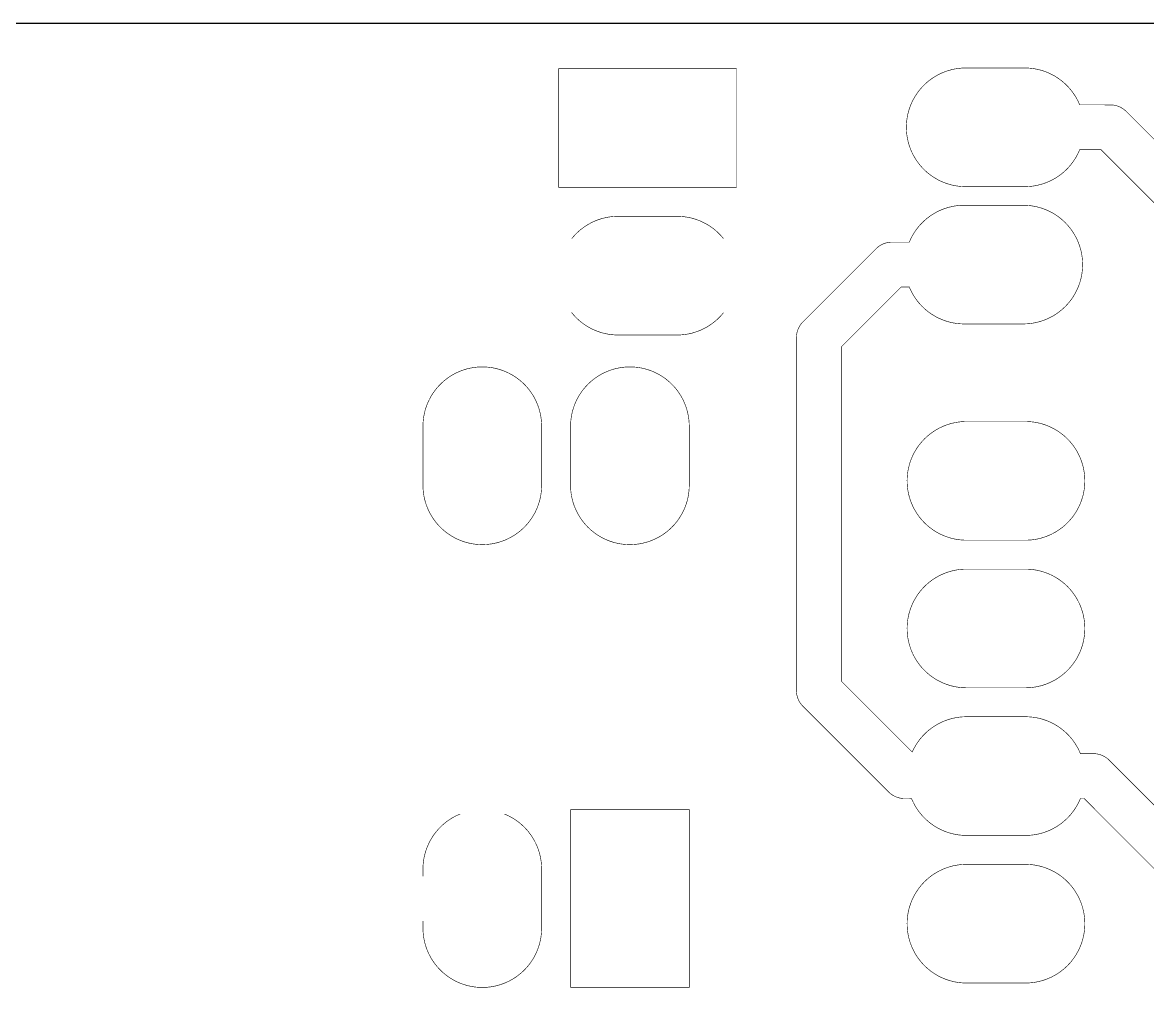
# Model space of a CAD drawing. Extents: x -0.1 to 57.3, y 51 to 102.1.
# Drawn here: x 18.61 to 37.96, y 85.24 to 102.02 of the extents above; entities that cross this region are included whole.
import ezdxf

# ---------------------------------------------------------------- set-up
doc = ezdxf.new("R2010")
doc.units = 0
doc.header["$MEASUREMENT"] = 0

msp = doc.modelspace()

# ---------------------------------------------------------------- linework, layer by layer
at = {"linetype": 'Continuous'}
for points, const_width in [([(0, 55.3212), (2.1844, 55.3212), (2.1844, 51.0032), (50.9016, 51.0032), (50.9016, 55.1688), (57.2262, 55.1688), (57.15, 86.741), (57.2262, 95.6564), (50.8, 95.6564), (50.8, 102.0064), (10.8204, 102.0064), (10.922, 78.9432), (0, 78.9432), (0, 55.3212)], 0.0254), ([(27.8401, 99.182), (30.8914, 99.182), (30.8914, 101.224), (27.8334, 101.224), (27.8334, 99.182), (27.8401, 99.182)], 0.01), ([(34.836, 101.2367), (34.7999, 101.2361), (34.76, 101.2339), (34.7202, 101.2301), (34.6805, 101.2248), (34.6411, 101.2179), (34.602, 101.2095), (34.5633, 101.1996), (34.5249, 101.1881), (34.4871, 101.1752), (34.4498, 101.1608), (34.4131, 101.1449), (34.377, 101.1276), (34.3416, 101.109), (34.307, 101.0889), (34.2732, 101.0675), (34.2403, 101.0448), (34.2083, 101.0208), (34.1772, 100.9956), (34.1472, 100.9692), (34.1182, 100.9417), (34.0903, 100.913), (34.0636, 100.8832), (34.038, 100.8525), (34.0137, 100.8207), (33.9906, 100.788), (33.9689, 100.7545), (33.9484, 100.7201), (33.9294, 100.6849), (33.9117, 100.6491), (33.8954, 100.6125), (33.8806, 100.5754), (33.8672, 100.5377), (33.8554, 100.4995), (33.845, 100.4608), (33.8362, 100.4218), (33.8289, 100.3825), (33.8231, 100.3429), (33.8189, 100.3032), (33.8162, 100.2632), (33.8152, 100.2233), (33.8156, 100.1833), (33.8177, 100.1433), (33.8213, 100.1035), (33.8265, 100.0638), (33.8332, 100.0244), (33.8415, 99.9853), (33.8513, 99.9465), (33.8626, 99.9081), (33.8754, 99.8702), (33.8896, 99.8329), (33.9053, 99.7961), (33.9225, 99.7599), (33.9411, 99.7245), (33.961, 99.6898), (33.9822, 99.656), (34.0048, 99.6229), (34.0287, 99.5908), (34.0538, 99.5597), (34.0801, 99.5295), (34.1075, 99.5005), (34.1361, 99.4725), (34.1657, 99.4456), (34.1964, 99.42), (34.2281, 99.3955), (34.2607, 99.3723), (34.2941, 99.3504), (34.3284, 99.3299), (34.3635, 99.3107), (34.3993, 99.2928), (34.4358, 99.2764), (34.4729, 99.2615), (34.5106, 99.248), (34.5487, 99.236), (34.5873, 99.2255), (34.6263, 99.2165), (34.6656, 99.209), (34.7051, 99.2031), (34.7449, 99.1988), (34.7848, 99.196), (34.8248, 99.1948), (35.8521, 99.1947), (35.8741, 99.1949), (35.9141, 99.1966), (35.9539, 99.1998), (35.9937, 99.2046), (36.0332, 99.2109), (36.0724, 99.2187), (36.1113, 99.2281), (36.1497, 99.239), (36.1878, 99.2514), (36.2253, 99.2653), (36.2622, 99.2807), (36.2985, 99.2974), (36.3341, 99.3156), (36.369, 99.3352), (36.4031, 99.3561), (36.4364, 99.3784), (36.4687, 99.4019), (36.5001, 99.4267), (36.5305, 99.4526), (36.5599, 99.4798), (36.5882, 99.5081), (36.6153, 99.5375), (36.6413, 99.5679), (36.6661, 99.5993), (36.6896, 99.6316), (36.7118, 99.6649), (36.7327, 99.699), (36.7523, 99.7339), (36.7705, 99.7695), (36.7872, 99.8058), (36.7975, 99.8297), (37.1655, 99.8296), (38.4506, 98.5444)], 0.01), ([(39.1001, 98.9868), (37.5887, 100.4979), (37.5737, 100.5112), (37.558, 100.5236), (37.5418, 100.5353), (37.5249, 100.5461), (37.5076, 100.556), (37.4897, 100.5649), (37.4714, 100.573), (37.4527, 100.5801), (37.4337, 100.5862), (37.4143, 100.5913), (37.3948, 100.5954), (37.375, 100.5985), (37.3551, 100.6005), (37.3351, 100.6016), (37.3095, 100.6014), (37.312, 100.6017), (36.7972, 100.6017), (36.788, 100.624), (36.7713, 100.6603), (36.7531, 100.696), (36.7336, 100.7309), (36.7128, 100.765), (36.6906, 100.7983), (36.6671, 100.8307), (36.6424, 100.8621), (36.6165, 100.8926), (36.5894, 100.922), (36.5612, 100.9503), (36.5319, 100.9776), (36.5015, 101.0036), (36.4701, 101.0284), (36.4378, 101.052), (36.4046, 101.0743), (36.3706, 101.0953), (36.3357, 101.1149), (36.3001, 101.1332), (36.2639, 101.15), (36.2269, 101.1654), (36.1895, 101.1794), (36.1515, 101.1918), (36.113, 101.2028), (36.0741, 101.2123), (36.0349, 101.2202), (35.9954, 101.2266), (35.9557, 101.2314), (35.9159, 101.2347), (35.8759, 101.2364), (35.8255, 101.2367), (34.8361, 101.2365)], 0.01), ([(37.6093, 100.4771), (37.5955, 100.4913), (37.5809, 100.505), (37.5655, 100.5178), (37.5496, 100.5299), (37.533, 100.5411), (37.5159, 100.5514), (37.4982, 100.5608), (37.4801, 100.5693), (37.4616, 100.5768), (37.4427, 100.5834), (37.4235, 100.589), (37.4041, 100.5936), (37.3844, 100.5972), (37.3646, 100.5997), (37.3446, 100.6012), (37.3186, 100.6017), (37.312, 100.6017)], 0.01), ([(38.9477, 87.6838), (37.2966, 89.3346), (37.2816, 89.3479), (37.2659, 89.3603), (37.2497, 89.372), (37.2328, 89.3828), (37.2155, 89.3927), (37.1976, 89.4016), (37.1793, 89.4097), (37.1606, 89.4168), (37.1416, 89.4229), (37.1222, 89.428), (37.1027, 89.4321), (37.0829, 89.4352), (37.063, 89.4372), (37.043, 89.4383), (37.0174, 89.4381), (37.0199, 89.4384), (36.8101, 89.4384), (36.7952, 89.4728), (36.778, 89.509), (36.7594, 89.5444), (36.7395, 89.579), (36.7182, 89.6129), (36.6956, 89.6459), (36.6717, 89.678), (36.6466, 89.7091), (36.6203, 89.7392), (36.5928, 89.7683), (36.5642, 89.7962), (36.5345, 89.8231), (36.5038, 89.8487), (36.4721, 89.8731), (36.4395, 89.8963), (36.406, 89.9181), (36.3717, 89.9387), (36.3366, 89.9579), (36.3008, 89.9756), (36.2643, 89.992), (36.2272, 90.0069), (36.1895, 90.0204), (36.1513, 90.0324), (36.1127, 90.0428), (36.0738, 90.0518), (36.0345, 90.0592), (35.9949, 90.0651), (35.9551, 90.0694), (35.9152, 90.0722), (35.8752, 90.0733), (34.8488, 90.0734), (34.8259, 90.0731), (34.786, 90.0715), (34.7461, 90.0682), (34.7064, 90.0634), (34.6669, 90.0571), (34.6277, 90.0492), (34.5888, 90.0397), (34.5503, 90.0288), (34.5123, 90.0164), (34.4748, 90.0024), (34.4379, 89.9871), (34.4016, 89.9703), (34.366, 89.952), (34.3311, 89.9324), (34.2971, 89.9115), (34.2638, 89.8892), (34.2315, 89.8657), (34.2001, 89.8409), (34.1698, 89.8149), (34.1404, 89.7877), (34.1122, 89.7594), (34.085, 89.73), (34.0591, 89.6995), (34.0343, 89.6681), (34.0108, 89.6357), (33.9886, 89.6025), (33.9678, 89.5684), (33.9482, 89.5334), (33.9301, 89.4978), (33.9149, 89.4651), (33.8947, 89.4856), (32.6948, 90.6856), (32.6949, 96.4364), (33.7261, 97.4675), (33.8654, 97.4678), (33.8799, 97.4339), (33.8971, 97.3977), (33.9157, 97.3623), (33.9356, 97.3276), (33.9568, 97.2938), (33.9794, 97.2607), (34.0033, 97.2286), (34.0284, 97.1975), (34.0547, 97.1673), (34.0821, 97.1383), (34.1107, 97.1103), (34.1403, 97.0834), (34.171, 97.0578), (34.2027, 97.0333), (34.2353, 97.0101), (34.2687, 96.9882), (34.303, 96.9677), (34.3381, 96.9485), (34.3739, 96.9306), (34.4104, 96.9142), (34.4475, 96.8993), (34.4852, 96.8858), (34.5233, 96.8738), (34.5619, 96.8633), (34.6009, 96.8543), (34.6402, 96.8468), (34.6797, 96.8409), (34.7195, 96.8366), (34.7594, 96.8338), (34.7994, 96.8326), (35.8267, 96.8325), (35.8487, 96.8327), (35.8887, 96.8344), (35.9285, 96.8376), (35.9683, 96.8424), (36.0078, 96.8487), (36.047, 96.8565), (36.0859, 96.8659), (36.1243, 96.8768), (36.1624, 96.8892), (36.1999, 96.9031), (36.2368, 96.9185), (36.2731, 96.9352), (36.3087, 96.9534), (36.3436, 96.973), (36.3777, 96.9939), (36.411, 97.0162), (36.4433, 97.0397), (36.4747, 97.0645), (36.5051, 97.0904), (36.5345, 97.1176), (36.5628, 97.1459), (36.5899, 97.1753), (36.6159, 97.2057), (36.6407, 97.2371), (36.6642, 97.2694), (36.6864, 97.3027), (36.7073, 97.3368), (36.7269, 97.3717), (36.7451, 97.4073), (36.7618, 97.4436), (36.7772, 97.4805), (36.7911, 97.518), (36.8035, 97.5561), (36.8144, 97.5946), (36.8237, 97.6334), (36.8316, 97.6727), (36.8379, 97.7122), (36.8427, 97.7519), (36.8459, 97.7917), (36.8475, 97.8317), (36.8476, 97.8668), (36.8463, 97.9068), (36.8435, 97.9467), (36.839, 97.9865), (36.8331, 98.026), (36.8255, 98.0653), (36.8165, 98.1042), (36.8059, 98.1428), (36.7938, 98.1809), (36.7802, 98.2186), (36.7652, 98.2556), (36.7487, 98.2921), (36.7308, 98.3279), (36.7116, 98.3629), (36.6909, 98.3972), (36.669, 98.4306), (36.6457, 98.4632), (36.6212, 98.4948), (36.5955, 98.5254), (36.5686, 98.555), (36.5406, 98.5835), (36.5114, 98.6109), (36.4812, 98.6371), (36.45, 98.6622), (36.4179, 98.686), (36.3848, 98.7085), (36.3509, 98.7297), (36.3162, 98.7495), (36.2807, 98.768), (36.2445, 98.7851), (36.2077, 98.8007), (36.1703, 98.8149), (36.1324, 98.8277), (36.094, 98.8389), (36.0552, 98.8486), (36.0161, 98.8568), (35.9766, 98.8634), (35.937, 98.8685), (35.8971, 98.8721), (35.8572, 98.874), (35.8201, 98.8745), (34.8107, 98.8743), (34.8078, 98.8745), (34.7679, 98.8736), (34.7279, 98.8711), (34.6881, 98.8671), (34.6485, 98.8615), (34.6092, 98.8544), (34.5701, 98.8457), (34.5315, 98.8356), (34.4932, 98.8239), (34.4554, 98.8107), (34.4182, 98.796), (34.3816, 98.7799), (34.3457, 98.7624), (34.3104, 98.7435), (34.2759, 98.7232), (34.2423, 98.7016), (34.2095, 98.6787), (34.1776, 98.6545), (34.1467, 98.6291), (34.1169, 98.6025), (34.0881, 98.5748), (34.0604, 98.5459), (34.0338, 98.516), (34.0085, 98.485), (33.9844, 98.4531), (33.9615, 98.4203), (33.94, 98.3866), (33.9198, 98.3521), (33.9009, 98.3168), (33.8835, 98.2808), (33.8674, 98.2442), (33.8654, 98.2395), (33.5528, 98.2393), (33.5328, 98.2381), (33.5129, 98.2358), (33.4932, 98.2326), (33.4737, 98.2283), (33.4544, 98.223), (33.4354, 98.2167), (33.4168, 98.2094), (33.3985, 98.2012), (33.3807, 98.1921), (33.3635, 98.182), (33.3467, 98.1711), (33.3306, 98.1593), (33.315, 98.1467), (33.3002, 98.1333), (33.2822, 98.115), (33.2837, 98.117), (32.0266, 96.8596), (32.0133, 96.8446), (32.0009, 96.8289), (31.9892, 96.8127), (31.9784, 96.7958), (31.9685, 96.7785), (31.9596, 96.7606), (31.9515, 96.7423), (31.9444, 96.7236), (31.9383, 96.7046), (31.9332, 96.6852), (31.9291, 96.6657), (31.926, 96.6459), (31.924, 96.626), (31.9229, 96.606), (31.9231, 96.5804), (31.9228, 96.5829), (31.923, 90.5123), (31.9242, 90.4923), (31.9265, 90.4724), (31.9297, 90.4527), (31.934, 90.4332), (31.9393, 90.4139), (31.9456, 90.3949), (31.9529, 90.3763), (31.9611, 90.358), (31.9702, 90.3402), (31.9803, 90.323), (31.9912, 90.3062), (32.003, 90.2901), (32.0156, 90.2745), (32.029, 90.2597), (32.0473, 90.2417), (32.0453, 90.2432), (33.5186, 88.7702), (33.5336, 88.7569), (33.5493, 88.7445), (33.5655, 88.7328), (33.5824, 88.722), (33.5997, 88.7121), (33.6176, 88.7032), (33.6359, 88.6951), (33.6546, 88.688), (33.6736, 88.6819), (33.693, 88.6768), (33.7125, 88.6727), (33.7323, 88.6696), (33.7522, 88.6676), (33.7722, 88.6665), (33.7978, 88.6667), (33.7953, 88.6664), (33.9035, 88.6664)], 0.01), ([(30.6691, 98.2991), (30.6435, 98.3299), (30.6168, 98.3596), (30.589, 98.3883), (30.56, 98.4159), (30.53, 98.4423), (30.499, 98.4676), (30.467, 98.4916), (30.4341, 98.5143), (30.4003, 98.5357), (30.3657, 98.5558), (30.3303, 98.5745), (30.2943, 98.5919), (30.2576, 98.6077), (30.2203, 98.6222), (30.1824, 98.6351), (30.1441, 98.6466), (30.1054, 98.6566), (30.0663, 98.665), (30.0269, 98.6719), (29.9873, 98.6773), (29.9474, 98.6811), (29.9075, 98.6833), (29.8704, 98.684), (28.8544, 98.6838), (28.8515, 98.684), (28.8115, 98.6831), (28.7716, 98.6806), (28.7318, 98.6766), (28.6922, 98.671), (28.6528, 98.6639), (28.6138, 98.6552), (28.5751, 98.6451), (28.5369, 98.6334), (28.4991, 98.6202), (28.4619, 98.6055), (28.4253, 98.5894), (28.3893, 98.5719), (28.3541, 98.553), (28.3196, 98.5327), (28.2859, 98.5111), (28.2532, 98.4882), (28.2213, 98.464), (28.1904, 98.4386), (28.1605, 98.412), (28.1317, 98.3843), (28.104, 98.3554), (28.0775, 98.3255), (28.0564, 98.2999)], 0.01), ([(33.582, 98.2392), (33.5623, 98.2395), (33.5423, 98.2388), (33.5224, 98.237), (33.5025, 98.2342), (33.4829, 98.2304), (33.4635, 98.2256), (33.4444, 98.2198), (33.4256, 98.213), (33.4071, 98.2052), (33.3891, 98.1965), (33.3716, 98.1869), (33.3546, 98.1764), (33.3382, 98.165), (33.3223, 98.1528), (33.3072, 98.1398), (33.2884, 98.1217), (33.2837, 98.117)], 0.01), ([(28.0552, 97.0276), (28.0807, 96.9968), (28.1074, 96.967), (28.1352, 96.9383), (28.1641, 96.9107), (28.1941, 96.8842), (28.2251, 96.859), (28.2571, 96.8349), (28.29, 96.8122), (28.3238, 96.7907), (28.3583, 96.7706), (28.3937, 96.7519), (28.4297, 96.7345), (28.4664, 96.7186), (28.5037, 96.7041), (28.5415, 96.6911), (28.5798, 96.6796), (28.6185, 96.6696), (28.6576, 96.6611), (28.697, 96.6542), (28.7366, 96.6488), (28.7765, 96.645), (28.8164, 96.6427), (28.8566, 96.642), (29.8704, 96.6422), (29.8857, 96.6421), (29.9257, 96.6435), (29.9656, 96.6464), (30.0053, 96.651), (30.0449, 96.657), (30.0841, 96.6646), (30.1231, 96.6738), (30.1616, 96.6844), (30.1997, 96.6966), (30.2373, 96.7102), (30.2744, 96.7253), (30.3108, 96.7419), (30.3465, 96.7598), (30.3815, 96.7791), (30.4158, 96.7998), (30.4491, 96.8219), (30.4816, 96.8452), (30.5132, 96.8698), (30.5438, 96.8955), (30.5733, 96.9225), (30.6018, 96.9506), (30.6291, 96.9798), (30.6553, 97.01), (30.6678, 97.0254)], 0.01), ([(32.0474, 96.8802), (32.0332, 96.8664), (32.0195, 96.8518), (32.0067, 96.8364), (31.9946, 96.8205), (31.9834, 96.8039), (31.9731, 96.7868), (31.9637, 96.7691), (31.9552, 96.751), (31.9477, 96.7325), (31.9411, 96.7136), (31.9355, 96.6944), (31.9309, 96.675), (31.9273, 96.6553), (31.9248, 96.6355), (31.9233, 96.6155), (31.9228, 96.5895), (31.9228, 96.5829)], 0.01), ([(25.4966, 94.0577), (25.4971, 94.0238), (25.4992, 93.9838), (25.5028, 93.944), (25.508, 93.9043), (25.5147, 93.8649), (25.5229, 93.8258), (25.5327, 93.787), (25.544, 93.7486), (25.5568, 93.7107), (25.5711, 93.6734), (25.5868, 93.6366), (25.604, 93.6004), (25.6225, 93.565), (25.6424, 93.5303), (25.6637, 93.4965), (25.6863, 93.4634), (25.7101, 93.4313), (25.7352, 93.4002), (25.7615, 93.37), (25.789, 93.341), (25.8176, 93.313), (25.8472, 93.2861), (25.8779, 93.2605), (25.9095, 93.236), (25.9421, 93.2128), (25.9756, 93.1909), (26.0099, 93.1704), (26.045, 93.1512), (26.0808, 93.1333), (26.1173, 93.1169), (26.1544, 93.102), (26.192, 93.0885), (26.2302, 93.0765), (26.2688, 93.066), (26.3078, 93.057), (26.3471, 93.0495), (26.3866, 93.0436), (26.4264, 93.0393), (26.4663, 93.0365), (26.5063, 93.0353), (26.5462, 93.0356), (26.5862, 93.0375), (26.626, 93.041), (26.6657, 93.046), (26.7052, 93.0526), (26.7443, 93.0607), (26.7832, 93.0703), (26.8216, 93.0815), (26.8595, 93.0942), (26.8969, 93.1083), (26.9338, 93.1239), (26.97, 93.1409), (27.0055, 93.1593), (27.0402, 93.1791), (27.0742, 93.2002), (27.1073, 93.2227), (27.1395, 93.2464), (27.1707, 93.2714), (27.2009, 93.2976), (27.2301, 93.3249), (27.2582, 93.3534), (27.2852, 93.383), (27.311, 93.4135), (27.3355, 93.4451), (27.3588, 93.4776), (27.3809, 93.511), (27.4015, 93.5452), (27.4209, 93.5802), (27.4388, 93.616), (27.4554, 93.6524), (27.4705, 93.6895), (27.4841, 93.7271), (27.4962, 93.7652), (27.5069, 93.8037), (27.516, 93.8427), (27.5236, 93.8819), (27.5297, 93.9215), (27.5342, 93.9612), (27.5371, 94.0011), (27.5385, 94.0411), (27.5386, 94.2562), (27.5384, 95.0722), (27.5386, 95.0789), (27.5375, 95.1189), (27.5349, 95.1588), (27.5308, 95.1985), (27.525, 95.2381), (27.5178, 95.2775), (27.5089, 95.3165), (27.4986, 95.3551), (27.4868, 95.3933), (27.4735, 95.431), (27.4587, 95.4682), (27.4424, 95.5048), (27.4248, 95.5406), (27.4057, 95.5758), (27.3853, 95.6102), (27.3636, 95.6438), (27.3406, 95.6765), (27.3163, 95.7083), (27.2907, 95.7391), (27.264, 95.7688), (27.2362, 95.7975), (27.2072, 95.8251), (27.1772, 95.8515), (27.1462, 95.8768), (27.1142, 95.9008), (27.0813, 95.9235), (27.0475, 95.9449), (27.0129, 95.965), (26.9775, 95.9837), (26.9415, 96.0011), (26.9048, 96.0169), (26.8675, 96.0314), (26.8296, 96.0443), (26.7913, 96.0558), (26.7526, 96.0658), (26.7135, 96.0742), (26.6741, 96.0811), (26.6345, 96.0865), (26.5946, 96.0903), (26.5547, 96.0925), (26.5147, 96.0932), (26.4747, 96.0923), (26.4348, 96.0898), (26.395, 96.0858), (26.3554, 96.0802), (26.316, 96.0731), (26.277, 96.0644), (26.2383, 96.0543), (26.2001, 96.0426), (26.1623, 96.0294), (26.1251, 96.0147), (26.0885, 95.9986), (26.0525, 95.9811), (26.0173, 95.9622), (25.9828, 95.9419), (25.9491, 95.9203), (25.9164, 95.8974), (25.8845, 95.8732), (25.8536, 95.8478), (25.8237, 95.8212), (25.7949, 95.7935), (25.7672, 95.7646), (25.7407, 95.7347), (25.7154, 95.7037), (25.6912, 95.6718), (25.6684, 95.639), (25.6468, 95.6053), (25.6266, 95.5708), (25.6078, 95.5355), (25.5903, 95.4995), (25.5743, 95.4629), (25.5597, 95.4256), (25.5466, 95.3878), (25.535, 95.3496), (25.5249, 95.3109), (25.5163, 95.2718), (25.5093, 95.2324), (25.5037, 95.1928), (25.4998, 95.153), (25.4974, 95.1131), (25.4966, 95.0731), (25.4968, 94.0562), (25.4966, 94.0577)], 0.01), ([(28.0366, 94.0577), (28.0371, 94.0238), (28.0392, 93.9838), (28.0428, 93.944), (28.048, 93.9043), (28.0547, 93.8649), (28.0629, 93.8258), (28.0727, 93.787), (28.084, 93.7486), (28.0968, 93.7107), (28.1111, 93.6734), (28.1268, 93.6366), (28.144, 93.6004), (28.1625, 93.565), (28.1824, 93.5303), (28.2037, 93.4965), (28.2263, 93.4634), (28.2501, 93.4313), (28.2752, 93.4002), (28.3015, 93.37), (28.329, 93.341), (28.3576, 93.313), (28.3872, 93.2861), (28.4179, 93.2605), (28.4495, 93.236), (28.4821, 93.2128), (28.5156, 93.1909), (28.5499, 93.1704), (28.585, 93.1512), (28.6208, 93.1333), (28.6573, 93.1169), (28.6944, 93.102), (28.732, 93.0885), (28.7702, 93.0765), (28.8088, 93.066), (28.8478, 93.057), (28.8871, 93.0495), (28.9266, 93.0436), (28.9664, 93.0393), (29.0063, 93.0365), (29.0463, 93.0353), (29.0862, 93.0356), (29.1262, 93.0375), (29.166, 93.041), (29.2057, 93.046), (29.2452, 93.0526), (29.2843, 93.0607), (29.3232, 93.0703), (29.3616, 93.0815), (29.3995, 93.0942), (29.4369, 93.1083), (29.4738, 93.1239), (29.51, 93.1409), (29.5455, 93.1593), (29.5802, 93.1791), (29.6142, 93.2002), (29.6473, 93.2227), (29.6795, 93.2464), (29.7107, 93.2714), (29.7409, 93.2976), (29.7701, 93.3249), (29.7982, 93.3534), (29.8252, 93.383), (29.851, 93.4135), (29.8755, 93.4451), (29.8988, 93.4776), (29.9209, 93.511), (29.9415, 93.5452), (29.9609, 93.5802), (29.9788, 93.616), (29.9954, 93.6524), (30.0105, 93.6895), (30.0241, 93.7271), (30.0362, 93.7652), (30.0469, 93.8037), (30.056, 93.8427), (30.0636, 93.8819), (30.0697, 93.9215), (30.0742, 93.9612), (30.0771, 94.0011), (30.0785, 94.0411), (30.0786, 94.2562), (30.0784, 95.0722), (30.0786, 95.0789), (30.0775, 95.1189), (30.0749, 95.1588), (30.0708, 95.1985), (30.065, 95.2381), (30.0578, 95.2775), (30.0489, 95.3165), (30.0386, 95.3551), (30.0268, 95.3933), (30.0135, 95.431), (29.9987, 95.4682), (29.9824, 95.5048), (29.9648, 95.5406), (29.9457, 95.5758), (29.9253, 95.6102), (29.9036, 95.6438), (29.8806, 95.6765), (29.8563, 95.7083), (29.8307, 95.7391), (29.804, 95.7688), (29.7762, 95.7975), (29.7472, 95.8251), (29.7172, 95.8515), (29.6862, 95.8768), (29.6542, 95.9008), (29.6213, 95.9235), (29.5875, 95.9449), (29.5529, 95.965), (29.5175, 95.9837), (29.4815, 96.0011), (29.4448, 96.0169), (29.4075, 96.0314), (29.3696, 96.0443), (29.3313, 96.0558), (29.2926, 96.0658), (29.2535, 96.0742), (29.2141, 96.0811), (29.1745, 96.0865), (29.1346, 96.0903), (29.0947, 96.0925), (29.0547, 96.0932), (29.0147, 96.0923), (28.9748, 96.0898), (28.935, 96.0858), (28.8954, 96.0802), (28.856, 96.0731), (28.817, 96.0644), (28.7783, 96.0543), (28.7401, 96.0426), (28.7023, 96.0294), (28.6651, 96.0147), (28.6285, 95.9986), (28.5925, 95.9811), (28.5573, 95.9622), (28.5228, 95.9419), (28.4891, 95.9203), (28.4564, 95.8974), (28.4245, 95.8732), (28.3936, 95.8478), (28.3637, 95.8212), (28.3349, 95.7935), (28.3072, 95.7646), (28.2807, 95.7347), (28.2554, 95.7037), (28.2312, 95.6718), (28.2084, 95.639), (28.1868, 95.6053), (28.1666, 95.5708), (28.1478, 95.5355), (28.1303, 95.4995), (28.1143, 95.4629), (28.0997, 95.4256), (28.0866, 95.3878), (28.075, 95.3496), (28.0649, 95.3109), (28.0563, 95.2718), (28.0493, 95.2324), (28.0437, 95.1928), (28.0398, 95.153), (28.0374, 95.1131), (28.0366, 95.0731), (28.0368, 94.0562), (28.0366, 94.0577)], 0.01), ([(34.8486, 95.1534), (34.8126, 95.1528), (34.7727, 95.1506), (34.7328, 95.1468), (34.6932, 95.1415), (34.6538, 95.1346), (34.6147, 95.1262), (34.5759, 95.1163), (34.5376, 95.1048), (34.4998, 95.0919), (34.4625, 95.0775), (34.4257, 95.0616), (34.3897, 95.0443), (34.3543, 95.0257), (34.3197, 95.0056), (34.2859, 94.9842), (34.253, 94.9615), (34.2209, 94.9375), (34.1899, 94.9123), (34.1599, 94.8859), (34.1309, 94.8584), (34.103, 94.8297), (34.0762, 94.7999), (34.0507, 94.7692), (34.0264, 94.7374), (34.0033, 94.7047), (33.9815, 94.6712), (33.9611, 94.6368), (33.942, 94.6016), (33.9243, 94.5658), (33.9081, 94.5292), (33.8933, 94.4921), (33.8799, 94.4544), (33.868, 94.4162), (33.8577, 94.3775), (33.8488, 94.3385), (33.8415, 94.2992), (33.8358, 94.2596), (33.8316, 94.2199), (33.8289, 94.1799), (33.8278, 94.14), (33.8283, 94.1), (33.8304, 94.06), (33.834, 94.0202), (33.8392, 93.9805), (33.8459, 93.9411), (33.8541, 93.902), (33.8639, 93.8632), (33.8752, 93.8248), (33.888, 93.7869), (33.9023, 93.7496), (33.918, 93.7128), (33.9352, 93.6766), (33.9537, 93.6412), (33.9736, 93.6065), (33.9949, 93.5727), (34.0175, 93.5396), (34.0413, 93.5075), (34.0664, 93.4764), (34.0927, 93.4462), (34.1202, 93.4172), (34.1488, 93.3892), (34.1784, 93.3623), (34.2091, 93.3367), (34.2407, 93.3122), (34.2733, 93.289), (34.3068, 93.2671), (34.3411, 93.2466), (34.3762, 93.2274), (34.412, 93.2095), (34.4485, 93.1931), (34.4856, 93.1782), (34.5232, 93.1647), (34.5614, 93.1527), (34.6, 93.1422), (34.639, 93.1332), (34.6783, 93.1257), (34.7178, 93.1198), (34.7576, 93.1155), (34.7975, 93.1127), (34.8375, 93.1115), (35.8648, 93.1114), (35.8868, 93.1116), (35.9267, 93.1133), (35.9666, 93.1165), (36.0063, 93.1213), (36.0458, 93.1276), (36.085, 93.1354), (36.1239, 93.1448), (36.1624, 93.1557), (36.2004, 93.1681), (36.2379, 93.182), (36.2749, 93.1974), (36.3112, 93.2141), (36.3468, 93.2323), (36.3817, 93.2519), (36.4158, 93.2728), (36.449, 93.2951), (36.4814, 93.3186), (36.5128, 93.3434), (36.5432, 93.3693), (36.5725, 93.3965), (36.6008, 93.4248), (36.628, 93.4542), (36.654, 93.4846), (36.6787, 93.516), (36.7022, 93.5483), (36.7245, 93.5816), (36.7454, 93.6157), (36.765, 93.6506), (36.7831, 93.6862), (36.7999, 93.7225), (36.8152, 93.7594), (36.8291, 93.7969), (36.8415, 93.835), (36.8524, 93.8735), (36.8618, 93.9123), (36.8697, 93.9516), (36.876, 93.9911), (36.8807, 94.0308), (36.8839, 94.0706), (36.8856, 94.1106), (36.8857, 94.1457), (36.8844, 94.1857), (36.8815, 94.2256), (36.8771, 94.2654), (36.8711, 94.3049), (36.8636, 94.3442), (36.8545, 94.3831), (36.844, 94.4217), (36.8319, 94.4598), (36.8183, 94.4975), (36.8033, 94.5345), (36.7868, 94.571), (36.7689, 94.6068), (36.7496, 94.6418), (36.729, 94.6761), (36.7071, 94.7095), (36.6838, 94.7421), (36.6593, 94.7737), (36.6336, 94.8043), (36.6067, 94.8339), (36.5786, 94.8624), (36.5495, 94.8898), (36.5193, 94.916), (36.4881, 94.9411), (36.4559, 94.9649), (36.4229, 94.9874), (36.389, 95.0086), (36.3542, 95.0284), (36.3188, 95.0469), (36.2826, 95.064), (36.2458, 95.0796), (36.2084, 95.0938), (36.1705, 95.1066), (36.1321, 95.1178), (36.0933, 95.1275), (36.0541, 95.1357), (36.0147, 95.1423), (35.975, 95.1474), (35.9352, 95.151), (35.8952, 95.1529), (35.8581, 95.1534), (34.8488, 95.1532)], 0.01), ([(34.8486, 92.6134), (34.8126, 92.6128), (34.7727, 92.6106), (34.7328, 92.6068), (34.6932, 92.6015), (34.6538, 92.5946), (34.6147, 92.5862), (34.5759, 92.5763), (34.5376, 92.5648), (34.4998, 92.5519), (34.4625, 92.5375), (34.4257, 92.5216), (34.3897, 92.5043), (34.3543, 92.4857), (34.3197, 92.4656), (34.2859, 92.4442), (34.253, 92.4215), (34.2209, 92.3975), (34.1899, 92.3723), (34.1599, 92.3459), (34.1309, 92.3184), (34.103, 92.2897), (34.0762, 92.2599), (34.0507, 92.2292), (34.0264, 92.1974), (34.0033, 92.1647), (33.9815, 92.1312), (33.9611, 92.0968), (33.942, 92.0616), (33.9243, 92.0258), (33.9081, 91.9892), (33.8933, 91.9521), (33.8799, 91.9144), (33.868, 91.8762), (33.8577, 91.8375), (33.8488, 91.7985), (33.8415, 91.7592), (33.8358, 91.7196), (33.8316, 91.6799), (33.8289, 91.6399), (33.8278, 91.6), (33.8283, 91.56), (33.8304, 91.52), (33.834, 91.4802), (33.8392, 91.4405), (33.8459, 91.4011), (33.8541, 91.362), (33.8639, 91.3232), (33.8752, 91.2848), (33.888, 91.2469), (33.9023, 91.2096), (33.918, 91.1728), (33.9352, 91.1366), (33.9537, 91.1012), (33.9736, 91.0665), (33.9949, 91.0327), (34.0175, 90.9996), (34.0413, 90.9675), (34.0664, 90.9364), (34.0927, 90.9062), (34.1202, 90.8772), (34.1488, 90.8492), (34.1784, 90.8223), (34.2091, 90.7967), (34.2407, 90.7722), (34.2733, 90.749), (34.3068, 90.7271), (34.3411, 90.7066), (34.3762, 90.6874), (34.412, 90.6695), (34.4485, 90.6531), (34.4856, 90.6382), (34.5232, 90.6247), (34.5614, 90.6127), (34.6, 90.6022), (34.639, 90.5932), (34.6783, 90.5857), (34.7178, 90.5798), (34.7576, 90.5755), (34.7975, 90.5727), (34.8375, 90.5715), (35.8648, 90.5714), (35.8868, 90.5716), (35.9267, 90.5733), (35.9666, 90.5765), (36.0063, 90.5813), (36.0458, 90.5876), (36.085, 90.5954), (36.1239, 90.6048), (36.1624, 90.6157), (36.2004, 90.6281), (36.2379, 90.642), (36.2749, 90.6574), (36.3112, 90.6741), (36.3468, 90.6923), (36.3817, 90.7119), (36.4158, 90.7328), (36.449, 90.7551), (36.4814, 90.7786), (36.5128, 90.8034), (36.5432, 90.8293), (36.5725, 90.8565), (36.6008, 90.8848), (36.628, 90.9142), (36.654, 90.9446), (36.6787, 90.976), (36.7022, 91.0083), (36.7245, 91.0416), (36.7454, 91.0757), (36.765, 91.1106), (36.7831, 91.1462), (36.7999, 91.1825), (36.8152, 91.2194), (36.8291, 91.2569), (36.8415, 91.295), (36.8524, 91.3335), (36.8618, 91.3723), (36.8697, 91.4116), (36.876, 91.4511), (36.8807, 91.4908), (36.8839, 91.5306), (36.8856, 91.5706), (36.8857, 91.6057), (36.8844, 91.6457), (36.8815, 91.6856), (36.8771, 91.7254), (36.8711, 91.7649), (36.8636, 91.8042), (36.8545, 91.8431), (36.844, 91.8817), (36.8319, 91.9198), (36.8183, 91.9575), (36.8033, 91.9945), (36.7868, 92.031), (36.7689, 92.0668), (36.7496, 92.1018), (36.729, 92.1361), (36.7071, 92.1695), (36.6838, 92.2021), (36.6593, 92.2337), (36.6336, 92.2643), (36.6067, 92.2939), (36.5786, 92.3224), (36.5495, 92.3498), (36.5193, 92.376), (36.4881, 92.4011), (36.4559, 92.4249), (36.4229, 92.4474), (36.389, 92.4686), (36.3542, 92.4884), (36.3188, 92.5069), (36.2826, 92.524), (36.2458, 92.5396), (36.2084, 92.5538), (36.1705, 92.5666), (36.1321, 92.5778), (36.0933, 92.5875), (36.0541, 92.5957), (36.0147, 92.6023), (35.975, 92.6074), (35.9352, 92.611), (35.8952, 92.6129), (35.8581, 92.6134), (34.8488, 92.6132)], 0.01), ([(31.9231, 90.5415), (31.9228, 90.5218), (31.9235, 90.5018), (31.9253, 90.4819), (31.9281, 90.462), (31.9319, 90.4424), (31.9367, 90.423), (31.9425, 90.4039), (31.9493, 90.3851), (31.9571, 90.3666), (31.9658, 90.3486), (31.9754, 90.3311), (31.9859, 90.3141), (31.9973, 90.2977), (32.0095, 90.2818), (32.0225, 90.2667), (32.0406, 90.2479), (32.0453, 90.2432)], 0.01), ([(37.3172, 89.3138), (37.3034, 89.328), (37.2888, 89.3417), (37.2734, 89.3545), (37.2575, 89.3666), (37.2409, 89.3778), (37.2238, 89.3881), (37.2061, 89.3975), (37.188, 89.406), (37.1695, 89.4135), (37.1506, 89.4201), (37.1314, 89.4257), (37.112, 89.4303), (37.0923, 89.4339), (37.0725, 89.4364), (37.0525, 89.4379), (37.0265, 89.4384), (37.0199, 89.4384)], 0.01), ([(33.498, 88.791), (33.5118, 88.7768), (33.5264, 88.7631), (33.5418, 88.7503), (33.5577, 88.7382), (33.5743, 88.727), (33.5914, 88.7167), (33.6091, 88.7073), (33.6272, 88.6988), (33.6457, 88.6913), (33.6646, 88.6847), (33.6838, 88.6791), (33.7032, 88.6745), (33.7229, 88.6709), (33.7427, 88.6684), (33.7627, 88.6669), (33.7887, 88.6664), (33.7953, 88.6664)], 0.01), ([(33.9035, 88.6667), (33.918, 88.6328), (33.9352, 88.5966), (33.9537, 88.5612), (33.9736, 88.5265), (33.9949, 88.4927), (34.0175, 88.4596), (34.0413, 88.4275), (34.0664, 88.3964), (34.0927, 88.3662), (34.1202, 88.3372), (34.1488, 88.3092), (34.1784, 88.2823), (34.2091, 88.2567), (34.2407, 88.2322), (34.2733, 88.209), (34.3068, 88.1871), (34.3411, 88.1666), (34.3762, 88.1474), (34.412, 88.1295), (34.4485, 88.1131), (34.4856, 88.0982), (34.5232, 88.0847), (34.5614, 88.0727), (34.6, 88.0622), (34.639, 88.0532), (34.6783, 88.0457), (34.7178, 88.0398), (34.7576, 88.0355), (34.7975, 88.0327), (34.8375, 88.0315), (35.8648, 88.0314), (35.8868, 88.0316), (35.9267, 88.0333), (35.9666, 88.0365), (36.0063, 88.0413), (36.0458, 88.0476), (36.085, 88.0554), (36.1239, 88.0648), (36.1624, 88.0757), (36.2004, 88.0881), (36.2379, 88.102), (36.2749, 88.1174), (36.3112, 88.1341), (36.3468, 88.1523), (36.3817, 88.1719), (36.4158, 88.1928), (36.449, 88.2151), (36.4814, 88.2386), (36.5128, 88.2634), (36.5432, 88.2893), (36.5725, 88.3165), (36.6008, 88.3448), (36.628, 88.3742), (36.654, 88.4046), (36.6787, 88.436), (36.7022, 88.4683), (36.7245, 88.5016), (36.7454, 88.5357), (36.765, 88.5706), (36.7831, 88.6062), (36.7999, 88.6425), (36.8101, 88.6664), (36.8734, 88.6663), (38.2982, 87.2414)], 0.01), ([(28.0433, 85.4152), (30.0786, 85.4152), (30.0786, 88.4732), (28.0366, 88.4732), (28.0366, 85.4152), (28.0433, 85.4152)], 0.01), ([(25.4966, 86.5589), (25.4968, 86.4362), (25.4966, 86.4371), (25.4973, 86.3971), (25.4997, 86.3572), (25.5035, 86.3174), (25.509, 86.2777), (25.516, 86.2384), (25.5245, 86.1993), (25.5345, 86.1606), (25.5461, 86.1223), (25.5591, 86.0845), (25.5736, 86.0472), (25.5896, 86.0105), (25.607, 85.9745), (25.6257, 85.9392), (25.6459, 85.9046), (25.6674, 85.8709), (25.6902, 85.838), (25.7142, 85.8061), (25.7395, 85.7751), (25.766, 85.7451), (25.7937, 85.7162), (25.8224, 85.6884), (25.8523, 85.6618), (25.8831, 85.6363), (25.9149, 85.6121), (25.9477, 85.5891), (25.9813, 85.5674), (26.0157, 85.5471), (26.0509, 85.5281), (26.0868, 85.5105), (26.1234, 85.4944), (26.1606, 85.4796), (26.1984, 85.4664), (26.2366, 85.4546), (26.2753, 85.4444), (26.3143, 85.4356), (26.3536, 85.4285), (26.3932, 85.4228), (26.433, 85.4187), (26.4729, 85.4162), (26.5129, 85.4152), (26.5529, 85.4158), (26.5928, 85.418), (26.6327, 85.4217), (26.6723, 85.427), (26.7117, 85.4338), (26.7508, 85.4422), (26.7896, 85.4521), (26.8279, 85.4635), (26.8658, 85.4764), (26.9031, 85.4908), (26.9398, 85.5066), (26.9759, 85.5239), (27.0113, 85.5425), (27.0459, 85.5625), (27.0798, 85.5839), (27.1127, 85.6066), (27.1447, 85.6305), (27.1758, 85.6557), (27.2059, 85.6821), (27.2349, 85.7096), (27.2628, 85.7383), (27.2896, 85.768), (27.3151, 85.7987), (27.3395, 85.8305), (27.3626, 85.8631), (27.3844, 85.8967), (27.4049, 85.931), (27.424, 85.9662), (27.4417, 86.002), (27.458, 86.0385), (27.4728, 86.0757), (27.4862, 86.1134), (27.4981, 86.1516), (27.5085, 86.1902), (27.5174, 86.2292), (27.5247, 86.2685), (27.5305, 86.3081), (27.5348, 86.3478), (27.5374, 86.3878), (27.5386, 86.4277), (27.5386, 87.4522), (27.5384, 87.4722), (27.5368, 87.5122), (27.5337, 87.552), (27.529, 87.5918), (27.5228, 87.6313), (27.515, 87.6705), (27.5057, 87.7094), (27.4948, 87.7479), (27.4825, 87.786), (27.4687, 87.8235), (27.4534, 87.8605), (27.4367, 87.8968), (27.4186, 87.9325), (27.3991, 87.9674), (27.3782, 88.0015), (27.3561, 88.0348), (27.3326, 88.0672), (27.3079, 88.0986), (27.282, 88.1291), (27.2549, 88.1585), (27.2266, 88.1868), (27.1973, 88.2141), (27.167, 88.2401), (27.1356, 88.2649), (27.1033, 88.2885), (27.0701, 88.3108), (27.036, 88.3318), (27.0012, 88.3514), (26.9656, 88.3697), (26.9293, 88.3865), (26.8988, 88.3994)], 0.01), ([(26.1374, 88.3998), (26.1006, 88.3842), (26.0644, 88.3671), (26.0289, 88.3487), (25.9942, 88.3288), (25.9603, 88.3077), (25.9272, 88.2852), (25.895, 88.2614), (25.8638, 88.2364), (25.8336, 88.2102), (25.8044, 88.1828), (25.7764, 88.1543), (25.7494, 88.1248), (25.7237, 88.0942), (25.6991, 88.0626), (25.6759, 88.03), (25.6539, 87.9966), (25.6332, 87.9624), (25.6139, 87.9274), (25.596, 87.8916), (25.5795, 87.8552), (25.5644, 87.8181), (25.5508, 87.7805), (25.5387, 87.7424), (25.5281, 87.7038), (25.519, 87.6649), (25.5114, 87.6256), (25.5054, 87.586), (25.5009, 87.5463), (25.498, 87.5064), (25.4967, 87.4664), (25.4966, 87.3257)], 0.01), ([(34.8486, 87.5334), (34.8126, 87.5328), (34.7727, 87.5306), (34.7328, 87.5268), (34.6932, 87.5215), (34.6538, 87.5146), (34.6147, 87.5062), (34.5759, 87.4963), (34.5376, 87.4848), (34.4998, 87.4719), (34.4625, 87.4575), (34.4257, 87.4416), (34.3897, 87.4243), (34.3543, 87.4057), (34.3197, 87.3856), (34.2859, 87.3642), (34.253, 87.3415), (34.2209, 87.3175), (34.1899, 87.2923), (34.1599, 87.2659), (34.1309, 87.2384), (34.103, 87.2097), (34.0762, 87.1799), (34.0507, 87.1492), (34.0264, 87.1174), (34.0033, 87.0847), (33.9815, 87.0512), (33.9611, 87.0168), (33.942, 86.9816), (33.9243, 86.9458), (33.9081, 86.9092), (33.8933, 86.8721), (33.8799, 86.8344), (33.868, 86.7962), (33.8577, 86.7575), (33.8488, 86.7185), (33.8415, 86.6792), (33.8358, 86.6396), (33.8316, 86.5999), (33.8289, 86.5599), (33.8278, 86.52), (33.8283, 86.48), (33.8304, 86.44), (33.834, 86.4002), (33.8392, 86.3605), (33.8459, 86.3211), (33.8541, 86.282), (33.8639, 86.2432), (33.8752, 86.2048), (33.888, 86.1669), (33.9023, 86.1296), (33.918, 86.0928), (33.9352, 86.0566), (33.9537, 86.0212), (33.9736, 85.9865), (33.9949, 85.9527), (34.0175, 85.9196), (34.0413, 85.8875), (34.0664, 85.8564), (34.0927, 85.8262), (34.1202, 85.7972), (34.1488, 85.7692), (34.1784, 85.7423), (34.2091, 85.7167), (34.2407, 85.6922), (34.2733, 85.669), (34.3068, 85.6471), (34.3411, 85.6266), (34.3762, 85.6074), (34.412, 85.5895), (34.4485, 85.5731), (34.4856, 85.5582), (34.5232, 85.5447), (34.5614, 85.5327), (34.6, 85.5222), (34.639, 85.5132), (34.6783, 85.5057), (34.7178, 85.4998), (34.7576, 85.4955), (34.7975, 85.4927), (34.8375, 85.4915), (35.8648, 85.4914), (35.8868, 85.4916), (35.9267, 85.4933), (35.9666, 85.4965), (36.0063, 85.5013), (36.0458, 85.5076), (36.085, 85.5154), (36.1239, 85.5248), (36.1624, 85.5357), (36.2004, 85.5481), (36.2379, 85.562), (36.2749, 85.5774), (36.3112, 85.5941), (36.3468, 85.6123), (36.3817, 85.6319), (36.4158, 85.6528), (36.449, 85.6751), (36.4814, 85.6986), (36.5128, 85.7234), (36.5432, 85.7493), (36.5725, 85.7765), (36.6008, 85.8048), (36.628, 85.8342), (36.654, 85.8646), (36.6787, 85.896), (36.7022, 85.9283), (36.7245, 85.9616), (36.7454, 85.9957), (36.765, 86.0306), (36.7831, 86.0662), (36.7999, 86.1025), (36.8152, 86.1394), (36.8291, 86.1769), (36.8415, 86.215), (36.8524, 86.2535), (36.8618, 86.2923), (36.8697, 86.3316), (36.876, 86.3711), (36.8807, 86.4108), (36.8839, 86.4506), (36.8856, 86.4906), (36.8857, 86.5257), (36.8844, 86.5657), (36.8815, 86.6056), (36.8771, 86.6454), (36.8711, 86.6849), (36.8636, 86.7242), (36.8545, 86.7631), (36.844, 86.8017), (36.8319, 86.8398), (36.8183, 86.8775), (36.8033, 86.9145), (36.7868, 86.951), (36.7689, 86.9868), (36.7496, 87.0218), (36.729, 87.0561), (36.7071, 87.0895), (36.6838, 87.1221), (36.6593, 87.1537), (36.6336, 87.1843), (36.6067, 87.2139), (36.5786, 87.2424), (36.5495, 87.2698), (36.5193, 87.296), (36.4881, 87.3211), (36.4559, 87.3449), (36.4229, 87.3674), (36.389, 87.3886), (36.3542, 87.4084), (36.3188, 87.4269), (36.2826, 87.444), (36.2458, 87.4596), (36.2084, 87.4738), (36.1705, 87.4866), (36.1321, 87.4978), (36.0933, 87.5075), (36.0541, 87.5157), (36.0147, 87.5223), (35.975, 87.5274), (35.9352, 87.531), (35.8952, 87.5329), (35.8581, 87.5334), (34.8488, 87.5332)], 0.01)]:
    msp.add_lwpolyline(points, dxfattribs=dict(at, const_width=const_width))

doc.saveas('drawing.dxf')
